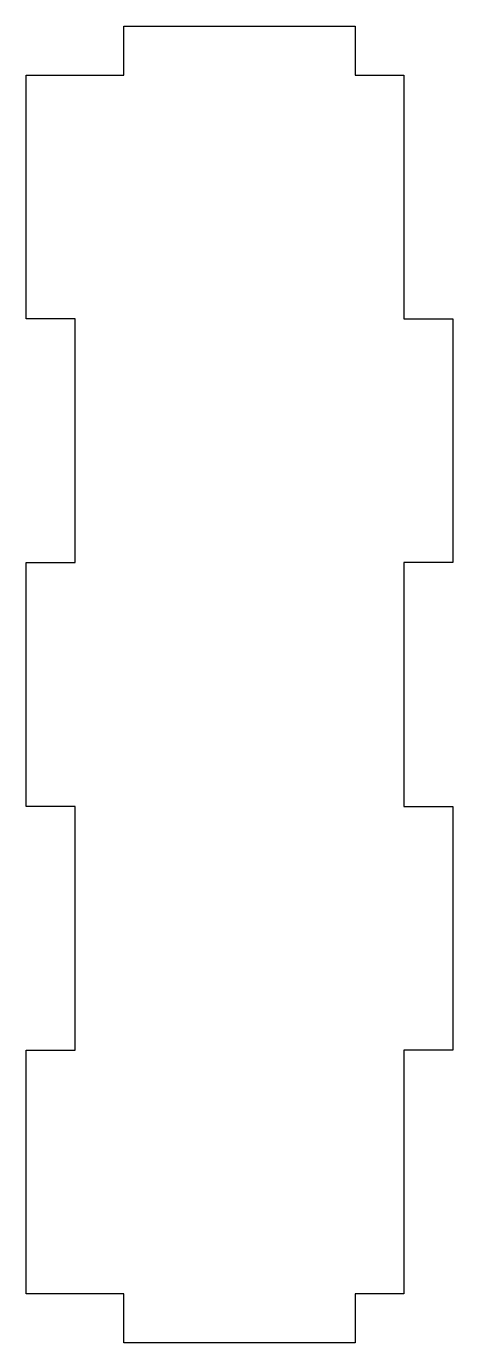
# Model space of a CAD drawing. Header units: inches. Extents: x -0.88 to 0.88, y -0.2 to 5.2.
import ezdxf

# ---------------------------------------------------------------- set-up
doc = ezdxf.new("R2010")
doc.units = ezdxf.units.IN
doc.layers.get('0').update_dxf_attribs({"linetype": 'CONTINUOUS'})

msp = doc.modelspace()

# ---------------------------------------------------------------- linework, layer by layer
msp.add_lwpolyline([(0.675, 1), (0.675, 0), (0.475, 0), (0.475, -0.2), (-0.475, -0.2), (-0.475, 0), (-0.875, 0), (-0.875, 1), (-0.675, 1), (-0.675, 2), (-0.875, 2), (-0.875, 3), (-0.675, 3), (-0.675, 4), (-0.875, 4), (-0.875, 5), (-0.475, 5), (-0.475, 5.2), (0.475, 5.2), (0.475, 5), (0.675, 5), (0.675, 4), (0.875, 4), (0.875, 3), (0.675, 3), (0.675, 2), (0.875, 2), (0.875, 1)], close=True)

doc.saveas('drawing.dxf')
